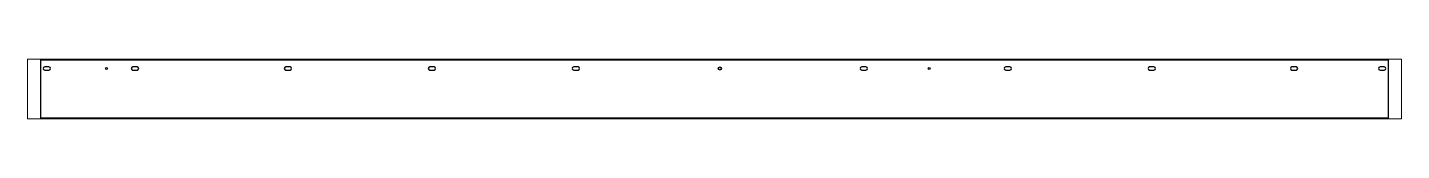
# Paper-space layout 'Layout1' of a CAD drawing. Header units: millimetres. Extents: x 0 to 257, y 92 to 103.
# The model-space entities are those that its viewports show. They can reach past a viewport. Long polylines and large blocks are cut down to what shows.
import ezdxf

# ---------------------------------------------------------------- set-up
doc = ezdxf.new("R2010")
doc.units = ezdxf.units.MM
doc.header["$LTSCALE"] = 25
doc.layers.add('3_Pezzi', color=7, linetype='Continuous')
doc.layers.add('5_Bulloni', color=7, linetype='Continuous')

msp = doc.modelspace()

# ---------------------------------------------------------------- linework, layer by layer
at = {"layer": '3_Pezzi', "color": 3, "linetype": 'Continuous'}
for p, q in [((0, 100), (4584.5, 100)), ((0, -100), (0, 100)), ((4584.5, 100), (4584.5, -100)), ((4584.5, -100), (0, -100))]:
    msp.add_line(p, q, dxfattribs=at)
at = {"layer": '5_Bulloni', "color": 4, "linetype": 'Continuous'}
for p, q in [((27.3, 75.2), (12.8, 75.2)), ((12.8, 64.7), (27.3, 64.7)), ((327.3, 75.2), (312.8, 75.2)), ((312.8, 64.7), (327.3, 64.7)), ((847.7, 75.2), (833.2, 75.2)), ((833.2, 64.7), (847.7, 64.7)), ((1337.7, 75.2), (1323.2, 75.2)), ((1323.2, 64.7), (1337.7, 64.7)), ((1827.7, 75.2), (1813.2, 75.2)), ((1813.2, 64.7), (1827.7, 64.7)), ((2807.7, 75.2), (2793.2, 75.2)), ((2793.2, 64.7), (2807.7, 64.7)), ((3297.7, 75.2), (3283.2, 75.2)), ((3283.2, 64.7), (3297.7, 64.7)), ((3787.7, 75.2), (3773.2, 75.2)), ((3773.2, 64.7), (3787.7, 64.7)), ((4271.7, 75.2), (4257.2, 75.2)), ((4257.2, 64.7), (4271.7, 64.7)), ((4571.7, 75.2), (4557.2, 75.2)), ((4557.2, 64.7), (4571.7, 64.7))]:
    msp.add_line(p, q, dxfattribs=at)
at = {"layer": '5_Bulloni', "color": 2, "linetype": 'Continuous'}
for centre, radius in [((223, 70), 3.25), ((2310.4, 70), 5.25), ((3023, 70), 3.25)]:
    msp.add_circle(centre, radius, dxfattribs=at)
at = {"layer": '5_Bulloni', "color": 4, "linetype": 'Continuous'}
for centre, start, end in [((12.8, 70), 90, 270), ((27.3, 70), 270, 90), ((312.8, 70), 90, 270), ((327.3, 70), 270, 90), ((833.2, 70), 90, 270), ((847.7, 70), 270, 90), ((1323.2, 70), 90, 270), ((1337.7, 70), 270, 90), ((1813.2, 70), 90, 270), ((1827.7, 70), 270, 90), ((2793.2, 70), 90, 270), ((2807.7, 70), 270, 90), ((3283.2, 70), 90, 270), ((3297.7, 70), 270, 90), ((3773.2, 70), 90, 270), ((3787.7, 70), 270, 90), ((4257.2, 70), 90, 270), ((4271.7, 70), 270, 90), ((4557.2, 70), 90, 270), ((4571.7, 70), 270, 90)]:
    msp.add_arc(centre, 5.25, start, end, dxfattribs=at)

psp = doc.layouts.get("Layout1")

# ---------------------------------------------------------------- viewports
at = {"layer": '0'}
psp.add_viewport(center=(128.5, 97.5), size=(257, 11.21173), view_center_point=(2292.24, 0), view_height=204.00019, dxfattribs=at)

doc.saveas('drawing.dxf')
